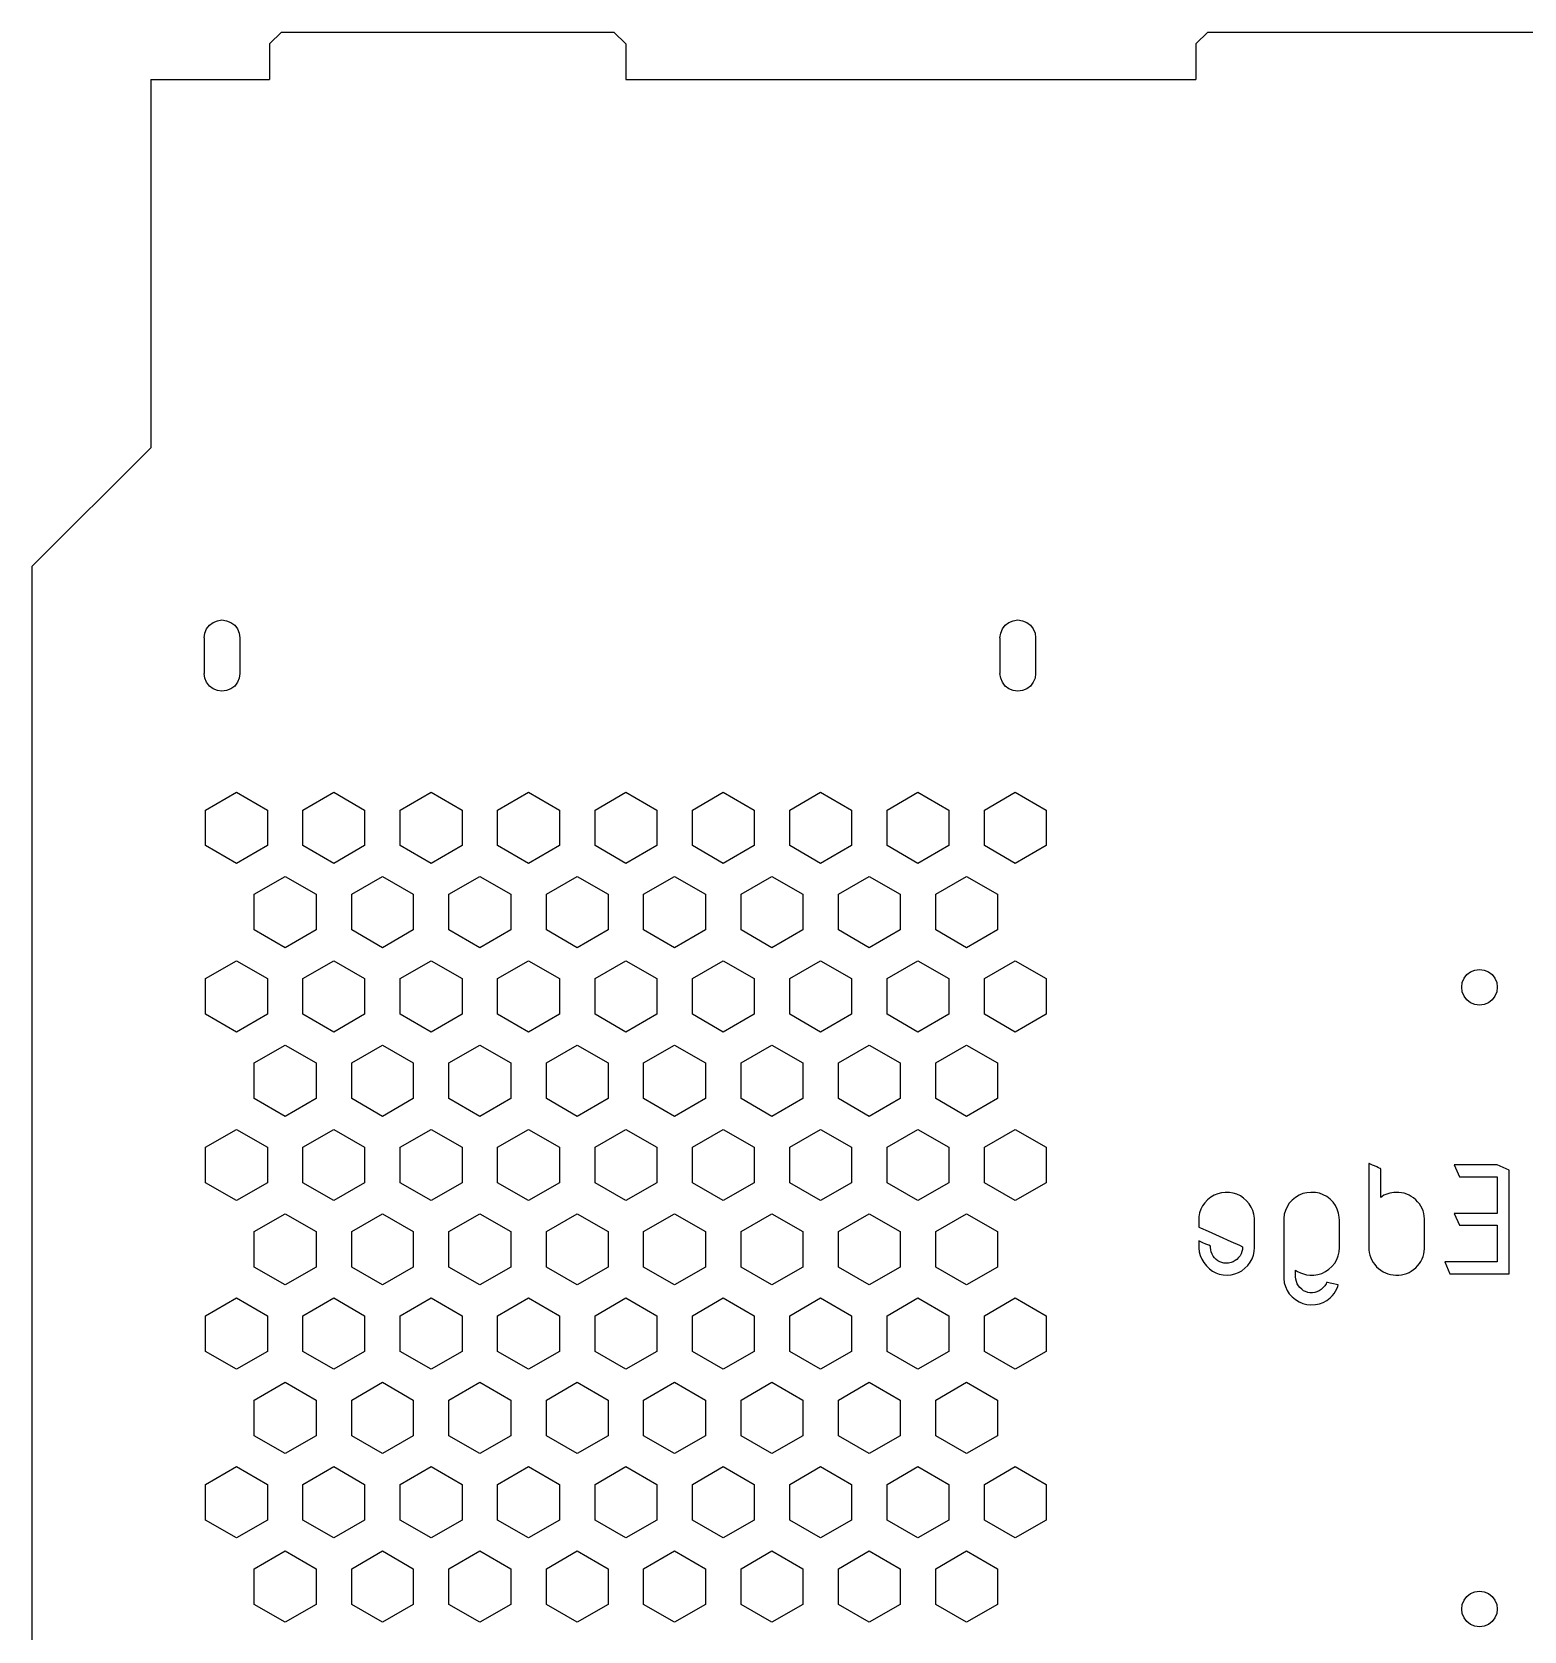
# Model space of a CAD drawing. Header units: metres. Extents: x 296 to 562, y 1543 to 1813.
# Drawn here: x 305.5 to 431.2, y 1678 to 1812.6 of the extents above; entities that cross this region are included whole.
import ezdxf

# ---------------------------------------------------------------- set-up
doc = ezdxf.new("R2010")
doc.units = ezdxf.units.M

msp = doc.modelspace()

# ---------------------------------------------------------------- linework, layer by layer
at = {"layer": 'GROUP0'}
for p, q in [((326.54, 1812.64, 0), (325.54, 1811.64, 0)), ((326.54, 1812.64, 0), (354.54, 1812.64, 0)), ((354.54, 1812.64, 0), (355.54, 1811.64, 0)), ((404.54, 1812.64, 0), (403.54, 1811.64, 0)), ((404.54, 1812.64, 0), (452.54, 1812.64, 0)), ((325.54, 1811.64, 0), (325.54, 1808.64, 0)), ((355.54, 1811.64, 0), (355.54, 1808.64, 0)), ((403.54, 1811.64, 0), (403.54, 1808.64, 0)), ((315.54, 1808.64, 0), (325.54, 1808.64, 0)), ((315.54, 1808.64, 0), (315.54, 1777.64, 0)), ((355.54, 1808.64, 0), (403.54, 1808.64, 0)), ((315.54, 1777.64, 0), (305.54, 1767.64, 0)), ((305.54, 1767.64, 0), (305.54, 1613.64, 0)), ((320.1, 1762.02, 0), (320.25, 1762.39, 0)), ((320.25, 1762.39, 0), (320.48, 1762.7, 0)), ((320.48, 1762.7, 0), (320.79, 1762.93, 0)), ((320.79, 1762.93, 0), (321.16, 1763.08, 0)), ((321.16, 1763.08, 0), (321.54, 1763.14, 0)), ((321.54, 1763.14, 0), (321.93, 1763.08, 0)), ((321.93, 1763.08, 0), (322.29, 1762.93, 0)), ((322.29, 1762.93, 0), (322.61, 1762.7, 0)), ((322.61, 1762.7, 0), (322.84, 1762.39, 0)), ((322.84, 1762.39, 0), (322.99, 1762.02, 0)), ((387.1, 1762.02, 0), (387.25, 1762.39, 0)), ((387.25, 1762.39, 0), (387.48, 1762.7, 0)), ((387.48, 1762.7, 0), (387.79, 1762.93, 0)), ((387.79, 1762.93, 0), (388.16, 1763.08, 0)), ((388.16, 1763.08, 0), (388.54, 1763.14, 0)), ((388.54, 1763.14, 0), (388.93, 1763.08, 0)), ((388.93, 1763.08, 0), (389.29, 1762.93, 0)), ((389.29, 1762.93, 0), (389.61, 1762.7, 0)), ((389.61, 1762.7, 0), (389.84, 1762.39, 0)), ((389.84, 1762.39, 0), (389.99, 1762.02, 0)), ((320.04, 1761.64, 0), (320.1, 1762.02, 0)), ((320.04, 1761.64, 0), (320.04, 1758.64, 0)), ((322.99, 1762.02, 0), (323.04, 1761.64, 0)), ((323.04, 1761.64, 0), (323.04, 1758.64, 0)), ((387.04, 1761.64, 0), (387.1, 1762.02, 0)), ((387.04, 1761.64, 0), (387.04, 1758.64, 0)), ((389.99, 1762.02, 0), (390.04, 1761.64, 0)), ((390.04, 1761.64, 0), (390.04, 1758.64, 0)), ((320.1, 1758.25, 0), (320.04, 1758.64, 0)), ((320.25, 1757.89, 0), (320.1, 1758.25, 0)), ((322.99, 1758.25, 0), (322.84, 1757.89, 0)), ((323.04, 1758.64, 0), (322.99, 1758.25, 0)), ((387.1, 1758.25, 0), (387.04, 1758.64, 0)), ((387.25, 1757.89, 0), (387.1, 1758.25, 0)), ((389.99, 1758.25, 0), (389.84, 1757.89, 0)), ((390.04, 1758.64, 0), (389.99, 1758.25, 0)), ((320.48, 1757.57, 0), (320.25, 1757.89, 0)), ((320.79, 1757.34, 0), (320.48, 1757.57, 0)), ((321.16, 1757.19, 0), (320.79, 1757.34, 0)), ((321.54, 1757.14, 0), (321.16, 1757.19, 0)), ((321.93, 1757.19, 0), (321.54, 1757.14, 0)), ((322.29, 1757.34, 0), (321.93, 1757.19, 0)), ((322.61, 1757.57, 0), (322.29, 1757.34, 0)), ((322.84, 1757.89, 0), (322.61, 1757.57, 0)), ((387.48, 1757.57, 0), (387.25, 1757.89, 0)), ((387.79, 1757.34, 0), (387.48, 1757.57, 0)), ((388.16, 1757.19, 0), (387.79, 1757.34, 0)), ((388.54, 1757.14, 0), (388.16, 1757.19, 0)), ((388.93, 1757.19, 0), (388.54, 1757.14, 0)), ((389.29, 1757.34, 0), (388.93, 1757.19, 0)), ((389.61, 1757.57, 0), (389.29, 1757.34, 0)), ((389.84, 1757.89, 0), (389.61, 1757.57, 0)), ((320.16, 1747.14, 0), (322.76, 1748.64, 0)), ((322.76, 1748.64, 0), (325.36, 1747.14, 0)), ((328.36, 1747.14, 0), (330.96, 1748.64, 0)), ((330.96, 1748.64, 0), (333.55, 1747.14, 0)), ((336.55, 1747.14, 0), (339.15, 1748.64, 0)), ((339.15, 1748.64, 0), (341.75, 1747.14, 0)), ((344.75, 1747.14, 0), (347.35, 1748.64, 0)), ((347.35, 1748.64, 0), (349.95, 1747.14, 0)), ((352.95, 1747.14, 0), (355.54, 1748.64, 0)), ((355.54, 1748.64, 0), (358.14, 1747.14, 0)), ((361.14, 1747.14, 0), (363.74, 1748.64, 0)), ((363.74, 1748.64, 0), (366.34, 1747.14, 0)), ((369.34, 1747.14, 0), (371.94, 1748.64, 0)), ((371.94, 1748.64, 0), (374.53, 1747.14, 0)), ((377.53, 1747.14, 0), (380.13, 1748.64, 0)), ((380.13, 1748.64, 0), (382.73, 1747.14, 0)), ((385.73, 1747.14, 0), (388.33, 1748.64, 0)), ((388.33, 1748.64, 0), (390.93, 1747.14, 0)), ((320.16, 1744.14, 0), (320.16, 1747.14, 0)), ((325.36, 1747.14, 0), (325.36, 1744.14, 0)), ((328.36, 1744.14, 0), (328.36, 1747.14, 0)), ((333.55, 1747.14, 0), (333.55, 1744.14, 0)), ((336.55, 1744.14, 0), (336.55, 1747.14, 0)), ((341.75, 1747.14, 0), (341.75, 1744.14, 0)), ((344.75, 1744.14, 0), (344.75, 1747.14, 0)), ((349.95, 1747.14, 0), (349.95, 1744.14, 0)), ((352.95, 1744.14, 0), (352.95, 1747.14, 0)), ((358.14, 1747.14, 0), (358.14, 1744.14, 0)), ((361.14, 1744.14, 0), (361.14, 1747.14, 0)), ((366.34, 1747.14, 0), (366.34, 1744.14, 0)), ((369.34, 1744.14, 0), (369.34, 1747.14, 0)), ((374.53, 1747.14, 0), (374.53, 1744.14, 0)), ((377.53, 1744.14, 0), (377.53, 1747.14, 0)), ((382.73, 1747.14, 0), (382.73, 1744.14, 0)), ((385.73, 1744.14, 0), (385.73, 1747.14, 0)), ((390.93, 1747.14, 0), (390.93, 1744.14, 0)), ((322.76, 1742.64, 0), (320.16, 1744.14, 0)), ((325.36, 1744.14, 0), (322.76, 1742.64, 0)), ((330.96, 1742.64, 0), (328.36, 1744.14, 0)), ((333.55, 1744.14, 0), (330.96, 1742.64, 0)), ((339.15, 1742.64, 0), (336.55, 1744.14, 0)), ((341.75, 1744.14, 0), (339.15, 1742.64, 0)), ((347.35, 1742.64, 0), (344.75, 1744.14, 0)), ((349.95, 1744.14, 0), (347.35, 1742.64, 0)), ((355.54, 1742.64, 0), (352.95, 1744.14, 0)), ((358.14, 1744.14, 0), (355.54, 1742.64, 0)), ((363.74, 1742.64, 0), (361.14, 1744.14, 0)), ((366.34, 1744.14, 0), (363.74, 1742.64, 0)), ((371.94, 1742.64, 0), (369.34, 1744.14, 0)), ((374.53, 1744.14, 0), (371.94, 1742.64, 0)), ((380.13, 1742.64, 0), (377.53, 1744.14, 0)), ((382.73, 1744.14, 0), (380.13, 1742.64, 0)), ((388.33, 1742.64, 0), (385.73, 1744.14, 0)), ((390.93, 1744.14, 0), (388.33, 1742.64, 0)), ((324.26, 1740.05, 0), (326.86, 1741.55, 0)), ((326.86, 1741.55, 0), (329.46, 1740.05, 0)), ((332.46, 1740.05, 0), (335.05, 1741.55, 0)), ((335.05, 1741.55, 0), (337.65, 1740.05, 0)), ((340.65, 1740.05, 0), (343.25, 1741.55, 0)), ((343.25, 1741.55, 0), (345.85, 1740.05, 0)), ((348.85, 1740.05, 0), (351.45, 1741.55, 0)), ((351.45, 1741.55, 0), (354.04, 1740.05, 0)), ((357.04, 1740.05, 0), (359.64, 1741.55, 0)), ((359.64, 1741.55, 0), (362.24, 1740.05, 0)), ((365.24, 1740.05, 0), (367.84, 1741.55, 0)), ((367.84, 1741.55, 0), (370.44, 1740.05, 0)), ((373.44, 1740.05, 0), (376.03, 1741.55, 0)), ((376.03, 1741.55, 0), (378.63, 1740.05, 0)), ((381.63, 1740.05, 0), (384.23, 1741.55, 0)), ((384.23, 1741.55, 0), (386.83, 1740.05, 0)), ((324.26, 1737.05, 0), (324.26, 1740.05, 0)), ((329.46, 1740.05, 0), (329.46, 1737.05, 0)), ((332.46, 1737.05, 0), (332.46, 1740.05, 0)), ((337.65, 1740.05, 0), (337.65, 1737.05, 0)), ((340.65, 1737.05, 0), (340.65, 1740.05, 0)), ((345.85, 1740.05, 0), (345.85, 1737.05, 0)), ((348.85, 1737.05, 0), (348.85, 1740.05, 0)), ((354.04, 1740.05, 0), (354.04, 1737.05, 0)), ((357.04, 1737.05, 0), (357.04, 1740.05, 0)), ((362.24, 1740.05, 0), (362.24, 1737.05, 0)), ((365.24, 1737.05, 0), (365.24, 1740.05, 0)), ((370.44, 1740.05, 0), (370.44, 1737.05, 0)), ((373.44, 1737.05, 0), (373.44, 1740.05, 0)), ((378.63, 1740.05, 0), (378.63, 1737.05, 0)), ((381.63, 1737.05, 0), (381.63, 1740.05, 0)), ((386.83, 1740.05, 0), (386.83, 1737.05, 0)), ((326.86, 1735.55, 0), (324.26, 1737.05, 0)), ((329.46, 1737.05, 0), (326.86, 1735.55, 0)), ((335.05, 1735.55, 0), (332.46, 1737.05, 0)), ((337.65, 1737.05, 0), (335.05, 1735.55, 0)), ((343.25, 1735.55, 0), (340.65, 1737.05, 0)), ((345.85, 1737.05, 0), (343.25, 1735.55, 0)), ((351.45, 1735.55, 0), (348.85, 1737.05, 0)), ((354.04, 1737.05, 0), (351.45, 1735.55, 0)), ((359.64, 1735.55, 0), (357.04, 1737.05, 0)), ((362.24, 1737.05, 0), (359.64, 1735.55, 0)), ((367.84, 1735.55, 0), (365.24, 1737.05, 0)), ((370.44, 1737.05, 0), (367.84, 1735.55, 0)), ((376.03, 1735.55, 0), (373.44, 1737.05, 0)), ((378.63, 1737.05, 0), (376.03, 1735.55, 0)), ((384.23, 1735.55, 0), (381.63, 1737.05, 0)), ((386.83, 1737.05, 0), (384.23, 1735.55, 0)), ((320.16, 1732.95, 0), (322.76, 1734.45, 0)), ((322.76, 1734.45, 0), (325.36, 1732.95, 0)), ((328.36, 1732.95, 0), (330.96, 1734.45, 0)), ((330.96, 1734.45, 0), (333.55, 1732.95, 0)), ((336.55, 1732.95, 0), (339.15, 1734.45, 0)), ((339.15, 1734.45, 0), (341.75, 1732.95, 0)), ((344.75, 1732.95, 0), (347.35, 1734.45, 0)), ((347.35, 1734.45, 0), (349.95, 1732.95, 0)), ((352.95, 1732.95, 0), (355.54, 1734.45, 0)), ((355.54, 1734.45, 0), (358.14, 1732.95, 0)), ((361.14, 1732.95, 0), (363.74, 1734.45, 0)), ((363.74, 1734.45, 0), (366.34, 1732.95, 0)), ((369.34, 1732.95, 0), (371.94, 1734.45, 0)), ((371.94, 1734.45, 0), (374.53, 1732.95, 0)), ((377.53, 1732.95, 0), (380.13, 1734.45, 0)), ((380.13, 1734.45, 0), (382.73, 1732.95, 0)), ((385.73, 1732.95, 0), (388.33, 1734.45, 0)), ((388.33, 1734.45, 0), (390.93, 1732.95, 0)), ((320.16, 1729.95, 0), (320.16, 1732.95, 0)), ((325.36, 1732.95, 0), (325.36, 1729.95, 0)), ((328.36, 1729.95, 0), (328.36, 1732.95, 0)), ((333.55, 1732.95, 0), (333.55, 1729.95, 0)), ((336.55, 1729.95, 0), (336.55, 1732.95, 0)), ((341.75, 1732.95, 0), (341.75, 1729.95, 0)), ((344.75, 1729.95, 0), (344.75, 1732.95, 0)), ((349.95, 1732.95, 0), (349.95, 1729.95, 0)), ((352.95, 1729.95, 0), (352.95, 1732.95, 0)), ((358.14, 1732.95, 0), (358.14, 1729.95, 0)), ((361.14, 1729.95, 0), (361.14, 1732.95, 0)), ((366.34, 1732.95, 0), (366.34, 1729.95, 0)), ((369.34, 1729.95, 0), (369.34, 1732.95, 0)), ((374.53, 1732.95, 0), (374.53, 1729.95, 0)), ((377.53, 1729.95, 0), (377.53, 1732.95, 0)), ((382.73, 1732.95, 0), (382.73, 1729.95, 0)), ((385.73, 1729.95, 0), (385.73, 1732.95, 0)), ((390.93, 1732.95, 0), (390.93, 1729.95, 0)), ((425.96, 1732.61, 0), (426.11, 1732.97, 0)), ((426.11, 1732.97, 0), (426.35, 1733.28, 0)), ((426.35, 1733.28, 0), (426.66, 1733.52, 0)), ((426.66, 1733.52, 0), (427.02, 1733.67, 0)), ((427.02, 1733.67, 0), (427.41, 1733.72, 0)), ((427.41, 1733.72, 0), (427.8, 1733.67, 0)), ((427.8, 1733.67, 0), (428.16, 1733.52, 0)), ((428.16, 1733.52, 0), (428.47, 1733.28, 0)), ((428.47, 1733.28, 0), (428.71, 1732.97, 0)), ((428.71, 1732.97, 0), (428.86, 1732.61, 0)), ((425.91, 1732.22, 0), (425.96, 1732.61, 0)), ((425.96, 1731.83, 0), (425.91, 1732.22, 0)), ((426.11, 1731.47, 0), (425.96, 1731.83, 0)), ((426.35, 1731.16, 0), (426.11, 1731.47, 0)), ((428.71, 1731.47, 0), (428.47, 1731.16, 0)), ((428.86, 1731.83, 0), (428.71, 1731.47, 0)), ((428.86, 1732.61, 0), (428.91, 1732.22, 0)), ((428.91, 1732.22, 0), (428.86, 1731.83, 0)), ((426.66, 1730.92, 0), (426.35, 1731.16, 0)), ((427.02, 1730.77, 0), (426.66, 1730.92, 0)), ((427.41, 1730.72, 0), (427.02, 1730.77, 0)), ((427.8, 1730.77, 0), (427.41, 1730.72, 0)), ((428.16, 1730.92, 0), (427.8, 1730.77, 0)), ((428.47, 1731.16, 0), (428.16, 1730.92, 0)), ((322.76, 1728.45, 0), (320.16, 1729.95, 0)), ((325.36, 1729.95, 0), (322.76, 1728.45, 0)), ((330.96, 1728.45, 0), (328.36, 1729.95, 0)), ((333.55, 1729.95, 0), (330.96, 1728.45, 0)), ((339.15, 1728.45, 0), (336.55, 1729.95, 0)), ((341.75, 1729.95, 0), (339.15, 1728.45, 0)), ((347.35, 1728.45, 0), (344.75, 1729.95, 0)), ((349.95, 1729.95, 0), (347.35, 1728.45, 0)), ((355.54, 1728.45, 0), (352.95, 1729.95, 0)), ((358.14, 1729.95, 0), (355.54, 1728.45, 0)), ((363.74, 1728.45, 0), (361.14, 1729.95, 0)), ((366.34, 1729.95, 0), (363.74, 1728.45, 0)), ((371.94, 1728.45, 0), (369.34, 1729.95, 0)), ((374.53, 1729.95, 0), (371.94, 1728.45, 0)), ((380.13, 1728.45, 0), (377.53, 1729.95, 0)), ((382.73, 1729.95, 0), (380.13, 1728.45, 0)), ((388.33, 1728.45, 0), (385.73, 1729.95, 0)), ((390.93, 1729.95, 0), (388.33, 1728.45, 0)), ((324.26, 1725.85, 0), (326.86, 1727.35, 0)), ((326.86, 1727.35, 0), (329.46, 1725.85, 0)), ((332.46, 1725.85, 0), (335.05, 1727.35, 0)), ((335.05, 1727.35, 0), (337.65, 1725.85, 0)), ((340.65, 1725.85, 0), (343.25, 1727.35, 0)), ((343.25, 1727.35, 0), (345.85, 1725.85, 0)), ((348.85, 1725.85, 0), (351.45, 1727.35, 0)), ((351.45, 1727.35, 0), (354.04, 1725.85, 0)), ((357.04, 1725.85, 0), (359.64, 1727.35, 0)), ((359.64, 1727.35, 0), (362.24, 1725.85, 0)), ((365.24, 1725.85, 0), (367.84, 1727.35, 0)), ((367.84, 1727.35, 0), (370.44, 1725.85, 0)), ((373.44, 1725.85, 0), (376.03, 1727.35, 0)), ((376.03, 1727.35, 0), (378.63, 1725.85, 0)), ((381.63, 1725.85, 0), (384.23, 1727.35, 0)), ((384.23, 1727.35, 0), (386.83, 1725.85, 0)), ((324.26, 1722.85, 0), (324.26, 1725.85, 0)), ((329.46, 1725.85, 0), (329.46, 1722.85, 0)), ((332.46, 1722.85, 0), (332.46, 1725.85, 0)), ((337.65, 1725.85, 0), (337.65, 1722.85, 0)), ((340.65, 1722.85, 0), (340.65, 1725.85, 0)), ((345.85, 1725.85, 0), (345.85, 1722.85, 0)), ((348.85, 1722.85, 0), (348.85, 1725.85, 0)), ((354.04, 1725.85, 0), (354.04, 1722.85, 0)), ((357.04, 1722.85, 0), (357.04, 1725.85, 0)), ((362.24, 1725.85, 0), (362.24, 1722.85, 0)), ((365.24, 1722.85, 0), (365.24, 1725.85, 0)), ((370.44, 1725.85, 0), (370.44, 1722.85, 0)), ((373.44, 1722.85, 0), (373.44, 1725.85, 0)), ((378.63, 1725.85, 0), (378.63, 1722.85, 0)), ((381.63, 1722.85, 0), (381.63, 1725.85, 0)), ((386.83, 1725.85, 0), (386.83, 1722.85, 0)), ((326.86, 1721.35, 0), (324.26, 1722.85, 0)), ((329.46, 1722.85, 0), (326.86, 1721.35, 0)), ((335.05, 1721.35, 0), (332.46, 1722.85, 0)), ((337.65, 1722.85, 0), (335.05, 1721.35, 0)), ((343.25, 1721.35, 0), (340.65, 1722.85, 0)), ((345.85, 1722.85, 0), (343.25, 1721.35, 0)), ((351.45, 1721.35, 0), (348.85, 1722.85, 0)), ((354.04, 1722.85, 0), (351.45, 1721.35, 0)), ((359.64, 1721.35, 0), (357.04, 1722.85, 0)), ((362.24, 1722.85, 0), (359.64, 1721.35, 0)), ((367.84, 1721.35, 0), (365.24, 1722.85, 0)), ((370.44, 1722.85, 0), (367.84, 1721.35, 0)), ((376.03, 1721.35, 0), (373.44, 1722.85, 0)), ((378.63, 1722.85, 0), (376.03, 1721.35, 0)), ((384.23, 1721.35, 0), (381.63, 1722.85, 0)), ((386.83, 1722.85, 0), (384.23, 1721.35, 0)), ((320.16, 1718.75, 0), (322.76, 1720.25, 0)), ((322.76, 1720.25, 0), (325.36, 1718.75, 0)), ((328.36, 1718.75, 0), (330.96, 1720.25, 0)), ((330.96, 1720.25, 0), (333.55, 1718.75, 0)), ((336.55, 1718.75, 0), (339.15, 1720.25, 0)), ((339.15, 1720.25, 0), (341.75, 1718.75, 0)), ((344.75, 1718.75, 0), (347.35, 1720.25, 0)), ((347.35, 1720.25, 0), (349.95, 1718.75, 0)), ((352.95, 1718.75, 0), (355.54, 1720.25, 0)), ((355.54, 1720.25, 0), (358.14, 1718.75, 0)), ((361.14, 1718.75, 0), (363.74, 1720.25, 0)), ((363.74, 1720.25, 0), (366.34, 1718.75, 0)), ((369.34, 1718.75, 0), (371.94, 1720.25, 0)), ((371.94, 1720.25, 0), (374.53, 1718.75, 0)), ((377.53, 1718.75, 0), (380.13, 1720.25, 0)), ((380.13, 1720.25, 0), (382.73, 1718.75, 0)), ((385.73, 1718.75, 0), (388.33, 1720.25, 0)), ((388.33, 1720.25, 0), (390.93, 1718.75, 0)), ((320.16, 1715.75, 0), (320.16, 1718.75, 0)), ((325.36, 1718.75, 0), (325.36, 1715.75, 0)), ((328.36, 1715.75, 0), (328.36, 1718.75, 0)), ((333.55, 1718.75, 0), (333.55, 1715.75, 0)), ((336.55, 1715.75, 0), (336.55, 1718.75, 0)), ((341.75, 1718.75, 0), (341.75, 1715.75, 0)), ((344.75, 1715.75, 0), (344.75, 1718.75, 0)), ((349.95, 1718.75, 0), (349.95, 1715.75, 0)), ((352.95, 1715.75, 0), (352.95, 1718.75, 0)), ((358.14, 1718.75, 0), (358.14, 1715.75, 0)), ((361.14, 1715.75, 0), (361.14, 1718.75, 0)), ((366.34, 1718.75, 0), (366.34, 1715.75, 0)), ((369.34, 1715.75, 0), (369.34, 1718.75, 0)), ((374.53, 1718.75, 0), (374.53, 1715.75, 0)), ((377.53, 1715.75, 0), (377.53, 1718.75, 0)), ((382.73, 1718.75, 0), (382.73, 1715.75, 0)), ((385.73, 1715.75, 0), (385.73, 1718.75, 0)), ((390.93, 1718.75, 0), (390.93, 1715.75, 0)), ((418.13, 1717.37, 0), (418.09, 1717.39, 0)), ((418.09, 1717.39, 0), (418.09, 1717.09, 0)), ((418.09, 1717.09, 0), (418.09, 1716.31, 0)), ((418.24, 1717.32, 0), (418.13, 1717.37, 0)), ((418.4, 1717.25, 0), (418.24, 1717.32, 0)), ((418.58, 1717.17, 0), (418.4, 1717.25, 0)), ((418.76, 1717.09, 0), (418.58, 1717.17, 0)), ((418.92, 1717.02, 0), (418.76, 1717.09, 0)), ((419.04, 1716.97, 0), (418.92, 1717.02, 0)), ((419.08, 1716.95, 0), (419.04, 1716.97, 0)), ((419.09, 1716.87, 0), (419.08, 1716.95, 0)), ((419.09, 1716.61, 0), (419.09, 1716.87, 0)), ((419.09, 1716.24, 0), (419.09, 1716.61, 0)), ((428.91, 1717.27, 0), (425.29, 1717.26, 0)), ((425.29, 1717.26, 0), (425.72, 1716.27, 0)), ((429.91, 1716.83, 0), (428.91, 1717.27, 0)), ((429.91, 1708.1, 0), (429.91, 1716.83, 0)), ((322.76, 1714.25, 0), (320.16, 1715.75, 0)), ((325.36, 1715.75, 0), (322.76, 1714.25, 0)), ((330.96, 1714.25, 0), (328.36, 1715.75, 0)), ((333.55, 1715.75, 0), (330.96, 1714.25, 0)), ((339.15, 1714.25, 0), (336.55, 1715.75, 0)), ((341.75, 1715.75, 0), (339.15, 1714.25, 0)), ((347.35, 1714.25, 0), (344.75, 1715.75, 0)), ((349.95, 1715.75, 0), (347.35, 1714.25, 0)), ((355.54, 1714.25, 0), (352.95, 1715.75, 0)), ((358.14, 1715.75, 0), (355.54, 1714.25, 0)), ((363.74, 1714.25, 0), (361.14, 1715.75, 0)), ((366.34, 1715.75, 0), (363.74, 1714.25, 0)), ((371.94, 1714.25, 0), (369.34, 1715.75, 0)), ((374.53, 1715.75, 0), (371.94, 1714.25, 0)), ((380.13, 1714.25, 0), (377.53, 1715.75, 0)), ((382.73, 1715.75, 0), (380.13, 1714.25, 0)), ((388.33, 1714.25, 0), (385.73, 1715.75, 0)), ((390.93, 1715.75, 0), (388.33, 1714.25, 0)), ((418.09, 1716.31, 0), (418.09, 1715.19, 0)), ((418.09, 1715.19, 0), (418.09, 1713.91, 0)), ((419.09, 1715.8, 0), (419.09, 1716.24, 0)), ((419.09, 1715.36, 0), (419.09, 1715.8, 0)), ((419.09, 1714.96, 0), (419.09, 1715.36, 0)), ((425.72, 1716.27, 0), (428.91, 1716.27, 0)), ((428.91, 1716.27, 0), (428.91, 1713.18, 0)), ((404.09, 1713.82, 0), (403.94, 1713.53, 0)), ((404.28, 1714.08, 0), (404.09, 1713.82, 0)), ((404.52, 1714.32, 0), (404.28, 1714.08, 0)), ((404.79, 1714.54, 0), (404.52, 1714.32, 0)), ((405.07, 1714.71, 0), (404.79, 1714.54, 0)), ((405.37, 1714.83, 0), (405.07, 1714.71, 0)), ((405.68, 1714.91, 0), (405.37, 1714.83, 0)), ((406.01, 1714.95, 0), (405.68, 1714.91, 0)), ((406.35, 1714.94, 0), (406.01, 1714.95, 0)), ((406.68, 1714.89, 0), (406.35, 1714.94, 0)), ((406.99, 1714.8, 0), (406.68, 1714.89, 0)), ((407.28, 1714.65, 0), (406.99, 1714.8, 0)), ((407.55, 1714.47, 0), (407.28, 1714.65, 0)), ((407.8, 1714.24, 0), (407.55, 1714.47, 0)), ((408.02, 1713.98, 0), (407.8, 1714.24, 0)), ((408.2, 1713.71, 0), (408.02, 1713.98, 0)), ((411.4, 1714.03, 0), (411.21, 1713.74, 0)), ((411.65, 1714.3, 0), (411.4, 1714.03, 0)), ((411.92, 1714.53, 0), (411.65, 1714.3, 0)), ((412.22, 1714.71, 0), (411.92, 1714.53, 0)), ((412.53, 1714.84, 0), (412.22, 1714.71, 0)), ((412.87, 1714.92, 0), (412.53, 1714.84, 0)), ((413.22, 1714.95, 0), (412.87, 1714.92, 0)), ((413.59, 1714.94, 0), (413.22, 1714.95, 0)), ((413.93, 1714.87, 0), (413.59, 1714.94, 0)), ((414.25, 1714.75, 0), (413.93, 1714.87, 0)), ((414.55, 1714.59, 0), (414.25, 1714.75, 0)), ((414.83, 1714.37, 0), (414.55, 1714.59, 0)), ((415.08, 1714.11, 0), (414.83, 1714.37, 0)), ((415.29, 1713.83, 0), (415.08, 1714.11, 0)), ((415.44, 1713.53, 0), (415.29, 1713.83, 0)), ((418.09, 1713.91, 0), (418.09, 1712.63, 0)), ((419.09, 1714.67, 0), (419.09, 1714.96, 0)), ((419.09, 1714.53, 0), (419.09, 1714.67, 0)), ((419.21, 1714.61, 0), (419.09, 1714.53, 0)), ((419.36, 1714.7, 0), (419.21, 1714.61, 0)), ((419.52, 1714.77, 0), (419.36, 1714.7, 0)), ((419.68, 1714.83, 0), (419.52, 1714.77, 0)), ((419.85, 1714.88, 0), (419.68, 1714.83, 0)), ((420.03, 1714.92, 0), (419.85, 1714.88, 0)), ((420.21, 1714.94, 0), (420.03, 1714.92, 0)), ((420.39, 1714.95, 0), (420.21, 1714.94, 0)), ((420.61, 1714.95, 0), (420.39, 1714.95, 0)), ((420.84, 1714.92, 0), (420.61, 1714.95, 0)), ((421.06, 1714.88, 0), (420.84, 1714.92, 0)), ((421.28, 1714.81, 0), (421.06, 1714.88, 0)), ((421.48, 1714.72, 0), (421.28, 1714.81, 0)), ((421.67, 1714.61, 0), (421.48, 1714.72, 0)), ((421.86, 1714.48, 0), (421.67, 1714.61, 0)), ((422.04, 1714.33, 0), (421.86, 1714.48, 0)), ((422.2, 1714.16, 0), (422.04, 1714.33, 0)), ((422.35, 1713.98, 0), (422.2, 1714.16, 0)), ((422.47, 1713.79, 0), (422.35, 1713.98, 0)), ((324.26, 1711.65, 0), (326.86, 1713.15, 0)), ((326.86, 1713.15, 0), (329.46, 1711.65, 0)), ((332.46, 1711.65, 0), (335.05, 1713.15, 0)), ((335.05, 1713.15, 0), (337.65, 1711.65, 0)), ((340.65, 1711.65, 0), (343.25, 1713.15, 0)), ((343.25, 1713.15, 0), (345.85, 1711.65, 0)), ((348.85, 1711.65, 0), (351.45, 1713.15, 0)), ((351.45, 1713.15, 0), (354.04, 1711.65, 0)), ((357.04, 1711.65, 0), (359.64, 1713.15, 0)), ((359.64, 1713.15, 0), (362.24, 1711.65, 0)), ((365.24, 1711.65, 0), (367.84, 1713.15, 0)), ((367.84, 1713.15, 0), (370.44, 1711.65, 0)), ((373.44, 1711.65, 0), (376.03, 1713.15, 0)), ((376.03, 1713.15, 0), (378.63, 1711.65, 0)), ((381.63, 1711.65, 0), (384.23, 1713.15, 0)), ((384.23, 1713.15, 0), (386.83, 1711.65, 0)), ((403.78, 1712.89, 0), (403.77, 1712.61, 0)), ((403.77, 1712.61, 0), (403.77, 1712.54, 0)), ((403.77, 1712.54, 0), (403.77, 1712.41, 0)), ((403.84, 1713.22, 0), (403.78, 1712.89, 0)), ((403.94, 1713.53, 0), (403.84, 1713.22, 0)), ((408.33, 1713.41, 0), (408.2, 1713.71, 0)), ((408.42, 1713.1, 0), (408.33, 1713.41, 0)), ((408.46, 1712.77, 0), (408.42, 1713.1, 0)), ((408.46, 1712.55, 0), (408.46, 1712.77, 0)), ((408.46, 1712.17, 0), (408.46, 1712.55, 0)), ((410.97, 1713.1, 0), (410.93, 1712.75, 0)), ((410.93, 1712.75, 0), (410.93, 1712.42, 0)), ((411.07, 1713.43, 0), (410.97, 1713.1, 0)), ((411.21, 1713.74, 0), (411.07, 1713.43, 0)), ((415.55, 1713.2, 0), (415.44, 1713.53, 0)), ((415.61, 1712.86, 0), (415.55, 1713.2, 0)), ((415.62, 1712.59, 0), (415.61, 1712.86, 0)), ((415.62, 1712.25, 0), (415.62, 1712.59, 0)), ((418.09, 1712.63, 0), (418.09, 1711.49, 0)), ((422.58, 1713.59, 0), (422.47, 1713.79, 0)), ((422.66, 1713.39, 0), (422.58, 1713.59, 0)), ((422.72, 1713.17, 0), (422.66, 1713.39, 0)), ((422.76, 1712.95, 0), (422.72, 1713.17, 0)), ((422.78, 1712.72, 0), (422.76, 1712.95, 0)), ((422.78, 1712.58, 0), (422.78, 1712.72, 0)), ((422.78, 1712.39, 0), (422.78, 1712.58, 0)), ((428.91, 1713.18, 0), (425.29, 1713.18, 0)), ((425.29, 1713.18, 0), (425.72, 1712.18, 0)), ((324.26, 1708.65, 0), (324.26, 1711.65, 0)), ((329.46, 1711.65, 0), (329.46, 1708.65, 0)), ((332.46, 1708.65, 0), (332.46, 1711.65, 0)), ((337.65, 1711.65, 0), (337.65, 1708.65, 0)), ((340.65, 1708.65, 0), (340.65, 1711.65, 0)), ((345.85, 1711.65, 0), (345.85, 1708.65, 0)), ((348.85, 1708.65, 0), (348.85, 1711.65, 0)), ((354.04, 1711.65, 0), (354.04, 1708.65, 0)), ((357.04, 1708.65, 0), (357.04, 1711.65, 0)), ((362.24, 1711.65, 0), (362.24, 1708.65, 0)), ((365.24, 1708.65, 0), (365.24, 1711.65, 0)), ((370.44, 1711.65, 0), (370.44, 1708.65, 0)), ((373.44, 1708.65, 0), (373.44, 1711.65, 0)), ((378.63, 1711.65, 0), (378.63, 1708.65, 0)), ((381.63, 1708.65, 0), (381.63, 1711.65, 0)), ((386.83, 1711.65, 0), (386.83, 1708.65, 0)), ((403.77, 1712.41, 0), (403.77, 1712.25, 0)), ((403.77, 1712.25, 0), (403.77, 1712.11, 0)), ((403.77, 1712.11, 0), (403.77, 1712.03, 0)), ((403.77, 1712.03, 0), (403.91, 1711.96, 0)), ((403.91, 1711.96, 0), (404.57, 1711.67, 0)), ((404.57, 1711.67, 0), (405.5, 1711.25, 0)), ((405.5, 1711.25, 0), (406.47, 1710.82, 0)), ((408.46, 1711.6, 0), (408.46, 1712.17, 0)), ((408.46, 1711, 0), (408.46, 1711.6, 0)), ((410.93, 1712.42, 0), (410.93, 1711.52, 0)), ((410.93, 1711.52, 0), (410.93, 1710.22, 0)), ((415.62, 1711.67, 0), (415.62, 1712.25, 0)), ((415.62, 1711.03, 0), (415.62, 1711.67, 0)), ((418.09, 1711.49, 0), (418.09, 1710.67, 0)), ((422.78, 1712.07, 0), (422.78, 1712.39, 0)), ((422.78, 1711.68, 0), (422.78, 1712.07, 0)), ((422.78, 1711.25, 0), (422.78, 1711.68, 0)), ((422.78, 1710.86, 0), (422.78, 1711.25, 0)), ((425.72, 1712.18, 0), (428.91, 1712.18, 0)), ((428.91, 1712.18, 0), (428.91, 1709.1, 0)), ((403.77, 1710.87, 0), (403.77, 1710.84, 0)), ((403.89, 1710.81, 0), (403.77, 1710.87, 0)), ((403.77, 1710.84, 0), (403.77, 1710.74, 0)), ((403.77, 1710.74, 0), (403.77, 1710.59, 0)), ((403.77, 1710.59, 0), (403.77, 1710.45, 0)), ((403.77, 1710.45, 0), (403.77, 1710.35, 0)), ((403.77, 1710.35, 0), (403.77, 1710.25, 0)), ((403.77, 1710.25, 0), (403.8, 1709.94, 0)), ((403.8, 1709.94, 0), (403.89, 1709.63, 0)), ((404.12, 1710.71, 0), (403.89, 1710.81, 0)), ((404.38, 1710.6, 0), (404.12, 1710.71, 0)), ((404.62, 1710.49, 0), (404.38, 1710.6, 0)), ((404.76, 1710.42, 0), (404.62, 1710.49, 0)), ((404.76, 1710.39, 0), (404.76, 1710.42, 0)), ((404.76, 1710.34, 0), (404.76, 1710.39, 0)), ((404.76, 1710.32, 0), (404.76, 1710.34, 0)), ((404.78, 1710.11, 0), (404.76, 1710.32, 0)), ((404.83, 1709.93, 0), (404.78, 1710.11, 0)), ((404.89, 1709.75, 0), (404.83, 1709.93, 0)), ((406.47, 1710.82, 0), (407.21, 1710.49, 0)), ((407.21, 1710.49, 0), (407.46, 1710.36, 0)), ((407.34, 1709.78, 0), (407.25, 1709.61, 0)), ((407.41, 1709.96, 0), (407.34, 1709.78, 0)), ((407.45, 1710.15, 0), (407.41, 1709.96, 0)), ((407.46, 1710.36, 0), (407.45, 1710.15, 0)), ((408.37, 1709.66, 0), (408.44, 1709.98, 0)), ((408.44, 1709.98, 0), (408.46, 1710.32, 0)), ((408.46, 1710.52, 0), (408.46, 1711, 0)), ((408.46, 1710.32, 0), (408.46, 1710.52, 0)), ((410.93, 1710.22, 0), (410.93, 1708.92, 0)), ((415.52, 1709.61, 0), (415.6, 1709.94, 0)), ((415.6, 1709.94, 0), (415.62, 1710.3, 0)), ((415.62, 1710.52, 0), (415.62, 1711.03, 0)), ((415.62, 1710.3, 0), (415.62, 1710.52, 0)), ((418.09, 1710.67, 0), (418.09, 1710.32, 0)), ((418.09, 1710.32, 0), (418.1, 1710.1, 0)), ((418.1, 1710.1, 0), (418.13, 1709.88, 0)), ((418.13, 1709.88, 0), (418.18, 1709.66, 0)), ((422.72, 1709.76, 0), (422.76, 1709.98, 0)), ((422.76, 1709.98, 0), (422.78, 1710.21, 0)), ((422.78, 1710.54, 0), (422.78, 1710.86, 0)), ((422.78, 1710.35, 0), (422.78, 1710.54, 0)), ((422.78, 1710.21, 0), (422.78, 1710.35, 0)), ((326.86, 1707.15, 0), (324.26, 1708.65, 0)), ((329.46, 1708.65, 0), (326.86, 1707.15, 0)), ((335.05, 1707.15, 0), (332.46, 1708.65, 0)), ((337.65, 1708.65, 0), (335.05, 1707.15, 0)), ((343.25, 1707.15, 0), (340.65, 1708.65, 0)), ((345.85, 1708.65, 0), (343.25, 1707.15, 0)), ((351.45, 1707.15, 0), (348.85, 1708.65, 0)), ((354.04, 1708.65, 0), (351.45, 1707.15, 0)), ((359.64, 1707.15, 0), (357.04, 1708.65, 0)), ((362.24, 1708.65, 0), (359.64, 1707.15, 0)), ((367.84, 1707.15, 0), (365.24, 1708.65, 0)), ((370.44, 1708.65, 0), (367.84, 1707.15, 0)), ((376.03, 1707.15, 0), (373.44, 1708.65, 0)), ((378.63, 1708.65, 0), (376.03, 1707.15, 0)), ((384.23, 1707.15, 0), (381.63, 1708.65, 0)), ((386.83, 1708.65, 0), (384.23, 1707.15, 0)), ((403.89, 1709.63, 0), (404.02, 1709.33, 0)), ((404.02, 1709.33, 0), (404.2, 1709.04, 0)), ((404.2, 1709.04, 0), (404.43, 1708.75, 0)), ((404.43, 1708.75, 0), (404.67, 1708.5, 0)), ((404.67, 1708.5, 0), (404.92, 1708.31, 0)), ((404.99, 1709.59, 0), (404.89, 1709.75, 0)), ((405.1, 1709.44, 0), (404.99, 1709.59, 0)), ((405.24, 1709.31, 0), (405.1, 1709.44, 0)), ((405.39, 1709.19, 0), (405.24, 1709.31, 0)), ((405.55, 1709.1, 0), (405.39, 1709.19, 0)), ((405.72, 1709.04, 0), (405.55, 1709.1, 0)), ((405.9, 1709, 0), (405.72, 1709.04, 0)), ((406.08, 1708.99, 0), (405.9, 1709, 0)), ((406.29, 1709, 0), (406.08, 1708.99, 0)), ((406.49, 1709.04, 0), (406.29, 1709, 0)), ((406.67, 1709.11, 0), (406.49, 1709.04, 0)), ((406.84, 1709.2, 0), (406.67, 1709.11, 0)), ((406.99, 1709.31, 0), (406.84, 1709.2, 0)), ((407.13, 1709.46, 0), (406.99, 1709.31, 0)), ((407.25, 1709.61, 0), (407.13, 1709.46, 0)), ((407.4, 1708.35, 0), (407.66, 1708.56, 0)), ((407.66, 1708.56, 0), (407.91, 1708.8, 0)), ((407.91, 1708.8, 0), (408.11, 1709.07, 0)), ((408.11, 1709.07, 0), (408.26, 1709.35, 0)), ((408.26, 1709.35, 0), (408.37, 1709.66, 0)), ((410.93, 1708.92, 0), (410.93, 1708.02, 0)), ((414.44, 1708.28, 0), (414.73, 1708.47, 0)), ((414.73, 1708.47, 0), (414.99, 1708.72, 0)), ((414.99, 1708.72, 0), (415.22, 1708.99, 0)), ((415.22, 1708.99, 0), (415.39, 1709.29, 0)), ((415.39, 1709.29, 0), (415.52, 1709.61, 0)), ((418.18, 1709.66, 0), (418.25, 1709.45, 0)), ((418.25, 1709.45, 0), (418.34, 1709.25, 0)), ((418.34, 1709.25, 0), (418.46, 1709.05, 0)), ((418.46, 1709.05, 0), (418.59, 1708.87, 0)), ((418.59, 1708.87, 0), (418.75, 1708.69, 0)), ((418.75, 1708.69, 0), (418.92, 1708.53, 0)), ((418.92, 1708.53, 0), (419.1, 1708.39, 0)), ((421.67, 1708.32, 0), (421.86, 1708.45, 0)), ((421.86, 1708.45, 0), (422.04, 1708.6, 0)), ((422.04, 1708.6, 0), (422.2, 1708.77, 0)), ((422.2, 1708.77, 0), (422.35, 1708.95, 0)), ((422.35, 1708.95, 0), (422.47, 1709.14, 0)), ((422.47, 1709.14, 0), (422.58, 1709.34, 0)), ((422.58, 1709.34, 0), (422.66, 1709.54, 0)), ((422.66, 1709.54, 0), (422.72, 1709.76, 0)), ((428.91, 1709.1, 0), (424.48, 1709.1, 0)), ((424.48, 1709.1, 0), (424.91, 1708.1, 0)), ((404.92, 1708.31, 0), (405.2, 1708.16, 0)), ((405.2, 1708.16, 0), (405.5, 1708.06, 0)), ((405.5, 1708.06, 0), (405.82, 1708, 0)), ((405.82, 1708, 0), (406.16, 1707.98, 0)), ((406.16, 1707.98, 0), (406.5, 1708.01, 0)), ((406.5, 1708.01, 0), (406.82, 1708.08, 0)), ((406.82, 1708.08, 0), (407.12, 1708.19, 0)), ((407.12, 1708.19, 0), (407.4, 1708.35, 0)), ((410.93, 1708.02, 0), (410.93, 1707.69, 0)), ((410.93, 1707.69, 0), (410.97, 1707.34, 0)), ((410.97, 1707.34, 0), (411.07, 1707.01, 0)), ((411.92, 1708.4, 0), (412.09, 1708.29, 0)), ((411.92, 1708.32, 0), (411.92, 1708.4, 0)), ((411.92, 1708.18, 0), (411.92, 1708.32, 0)), ((411.92, 1708.03, 0), (411.92, 1708.18, 0)), ((411.92, 1707.9, 0), (411.92, 1708.03, 0)), ((411.92, 1707.85, 0), (411.92, 1707.9, 0)), ((411.94, 1707.64, 0), (411.92, 1707.85, 0)), ((411.99, 1707.44, 0), (411.94, 1707.64, 0)), ((412.06, 1707.25, 0), (411.99, 1707.44, 0)), ((412.16, 1707.08, 0), (412.06, 1707.25, 0)), ((412.09, 1708.29, 0), (412.33, 1708.17, 0)), ((412.28, 1706.93, 0), (412.16, 1707.08, 0)), ((412.33, 1708.17, 0), (412.59, 1708.08, 0)), ((412.59, 1708.08, 0), (412.85, 1708.01, 0)), ((412.85, 1708.01, 0), (413.13, 1707.98, 0)), ((413.13, 1707.98, 0), (413.45, 1707.98, 0)), ((413.45, 1707.98, 0), (413.8, 1708.03, 0)), ((413.8, 1708.03, 0), (414.13, 1708.13, 0)), ((414.13, 1708.13, 0), (414.44, 1708.28, 0)), ((414.38, 1707.08, 0), (414.31, 1706.99, 0)), ((414.44, 1707.17, 0), (414.38, 1707.08, 0)), ((414.49, 1707.26, 0), (414.44, 1707.17, 0)), ((414.54, 1707.36, 0), (414.49, 1707.26, 0)), ((414.62, 1707.35, 0), (414.54, 1707.36, 0)), ((414.85, 1707.3, 0), (414.62, 1707.35, 0)), ((415.12, 1707.24, 0), (414.85, 1707.3, 0)), ((415.37, 1707.19, 0), (415.12, 1707.24, 0)), ((415.52, 1707.16, 0), (415.37, 1707.19, 0)), ((415.48, 1707.02, 0), (415.52, 1707.16, 0)), ((419.1, 1708.39, 0), (419.3, 1708.27, 0)), ((419.3, 1708.27, 0), (419.49, 1708.17, 0)), ((419.49, 1708.17, 0), (419.7, 1708.09, 0)), ((419.7, 1708.09, 0), (419.92, 1708.03, 0)), ((419.92, 1708.03, 0), (420.14, 1708, 0)), ((420.14, 1708, 0), (420.38, 1707.98, 0)), ((420.38, 1707.98, 0), (420.61, 1707.98, 0)), ((420.61, 1707.98, 0), (420.84, 1708.01, 0)), ((420.84, 1708.01, 0), (421.06, 1708.06, 0)), ((421.06, 1708.06, 0), (421.28, 1708.12, 0)), ((421.28, 1708.12, 0), (421.48, 1708.21, 0)), ((421.48, 1708.21, 0), (421.67, 1708.32, 0)), ((424.91, 1708.1, 0), (429.91, 1708.1, 0)), ((320.16, 1704.56, 0), (322.76, 1706.06, 0)), ((322.76, 1706.06, 0), (325.36, 1704.56, 0)), ((328.36, 1704.56, 0), (330.96, 1706.06, 0)), ((330.96, 1706.06, 0), (333.55, 1704.56, 0)), ((336.55, 1704.56, 0), (339.15, 1706.06, 0)), ((339.15, 1706.06, 0), (341.75, 1704.56, 0)), ((344.75, 1704.56, 0), (347.35, 1706.06, 0)), ((347.35, 1706.06, 0), (349.95, 1704.56, 0)), ((352.95, 1704.56, 0), (355.54, 1706.06, 0)), ((355.54, 1706.06, 0), (358.14, 1704.56, 0)), ((361.14, 1704.56, 0), (363.74, 1706.06, 0)), ((363.74, 1706.06, 0), (366.34, 1704.56, 0)), ((369.34, 1704.56, 0), (371.94, 1706.06, 0)), ((371.94, 1706.06, 0), (374.53, 1704.56, 0)), ((377.53, 1704.56, 0), (380.13, 1706.06, 0)), ((380.13, 1706.06, 0), (382.73, 1704.56, 0)), ((385.73, 1704.56, 0), (388.33, 1706.06, 0)), ((388.33, 1706.06, 0), (390.93, 1704.56, 0)), ((411.07, 1707.01, 0), (411.21, 1706.7, 0)), ((411.21, 1706.7, 0), (411.4, 1706.41, 0)), ((411.4, 1706.41, 0), (411.65, 1706.15, 0)), ((411.65, 1706.15, 0), (411.92, 1705.92, 0)), ((411.92, 1705.92, 0), (412.22, 1705.73, 0)), ((412.22, 1705.73, 0), (412.53, 1705.6, 0)), ((412.44, 1706.79, 0), (412.28, 1706.93, 0)), ((412.6, 1706.67, 0), (412.44, 1706.79, 0)), ((412.77, 1706.59, 0), (412.6, 1706.67, 0)), ((412.95, 1706.53, 0), (412.77, 1706.59, 0)), ((413.14, 1706.5, 0), (412.95, 1706.53, 0)), ((413.34, 1706.5, 0), (413.14, 1706.5, 0)), ((413.54, 1706.53, 0), (413.34, 1706.5, 0)), ((413.72, 1706.58, 0), (413.54, 1706.53, 0)), ((413.9, 1706.67, 0), (413.72, 1706.58, 0)), ((414.08, 1706.78, 0), (413.9, 1706.67, 0)), ((414.23, 1706.91, 0), (414.08, 1706.78, 0)), ((414.31, 1706.99, 0), (414.23, 1706.91, 0)), ((414.25, 1705.69, 0), (414.55, 1705.85, 0)), ((414.55, 1705.85, 0), (414.83, 1706.07, 0)), ((414.83, 1706.07, 0), (415.03, 1706.27, 0)), ((415.03, 1706.27, 0), (415.17, 1706.44, 0)), ((415.17, 1706.44, 0), (415.3, 1706.63, 0)), ((415.3, 1706.63, 0), (415.4, 1706.82, 0)), ((415.4, 1706.82, 0), (415.48, 1707.02, 0)), ((320.16, 1701.56, 0), (320.16, 1704.56, 0)), ((325.36, 1704.56, 0), (325.36, 1701.56, 0)), ((328.36, 1701.56, 0), (328.36, 1704.56, 0)), ((333.55, 1704.56, 0), (333.55, 1701.56, 0)), ((336.55, 1701.56, 0), (336.55, 1704.56, 0)), ((341.75, 1704.56, 0), (341.75, 1701.56, 0)), ((344.75, 1701.56, 0), (344.75, 1704.56, 0)), ((349.95, 1704.56, 0), (349.95, 1701.56, 0)), ((352.95, 1701.56, 0), (352.95, 1704.56, 0)), ((358.14, 1704.56, 0), (358.14, 1701.56, 0)), ((361.14, 1701.56, 0), (361.14, 1704.56, 0)), ((366.34, 1704.56, 0), (366.34, 1701.56, 0)), ((369.34, 1701.56, 0), (369.34, 1704.56, 0)), ((374.53, 1704.56, 0), (374.53, 1701.56, 0)), ((377.53, 1701.56, 0), (377.53, 1704.56, 0)), ((382.73, 1704.56, 0), (382.73, 1701.56, 0)), ((385.73, 1701.56, 0), (385.73, 1704.56, 0)), ((390.93, 1704.56, 0), (390.93, 1701.56, 0)), ((412.53, 1705.6, 0), (412.87, 1705.52, 0)), ((412.87, 1705.52, 0), (413.22, 1705.49, 0)), ((413.22, 1705.49, 0), (413.59, 1705.5, 0)), ((413.59, 1705.5, 0), (413.93, 1705.57, 0)), ((413.93, 1705.57, 0), (414.25, 1705.69, 0)), ((322.76, 1700.06, 0), (320.16, 1701.56, 0)), ((325.36, 1701.56, 0), (322.76, 1700.06, 0)), ((330.96, 1700.06, 0), (328.36, 1701.56, 0)), ((333.55, 1701.56, 0), (330.96, 1700.06, 0)), ((339.15, 1700.06, 0), (336.55, 1701.56, 0)), ((341.75, 1701.56, 0), (339.15, 1700.06, 0)), ((347.35, 1700.06, 0), (344.75, 1701.56, 0)), ((349.95, 1701.56, 0), (347.35, 1700.06, 0)), ((355.54, 1700.06, 0), (352.95, 1701.56, 0)), ((358.14, 1701.56, 0), (355.54, 1700.06, 0)), ((363.74, 1700.06, 0), (361.14, 1701.56, 0)), ((366.34, 1701.56, 0), (363.74, 1700.06, 0)), ((371.94, 1700.06, 0), (369.34, 1701.56, 0)), ((374.53, 1701.56, 0), (371.94, 1700.06, 0)), ((380.13, 1700.06, 0), (377.53, 1701.56, 0)), ((382.73, 1701.56, 0), (380.13, 1700.06, 0)), ((388.33, 1700.06, 0), (385.73, 1701.56, 0)), ((390.93, 1701.56, 0), (388.33, 1700.06, 0)), ((324.26, 1697.46, 0), (326.86, 1698.96, 0)), ((326.86, 1698.96, 0), (329.46, 1697.46, 0)), ((332.46, 1697.46, 0), (335.05, 1698.96, 0)), ((335.05, 1698.96, 0), (337.65, 1697.46, 0)), ((340.65, 1697.46, 0), (343.25, 1698.96, 0)), ((343.25, 1698.96, 0), (345.85, 1697.46, 0)), ((348.85, 1697.46, 0), (351.45, 1698.96, 0)), ((351.45, 1698.96, 0), (354.04, 1697.46, 0)), ((357.04, 1697.46, 0), (359.64, 1698.96, 0)), ((359.64, 1698.96, 0), (362.24, 1697.46, 0)), ((365.24, 1697.46, 0), (367.84, 1698.96, 0)), ((367.84, 1698.96, 0), (370.44, 1697.46, 0)), ((373.44, 1697.46, 0), (376.03, 1698.96, 0)), ((376.03, 1698.96, 0), (378.63, 1697.46, 0)), ((381.63, 1697.46, 0), (384.23, 1698.96, 0)), ((384.23, 1698.96, 0), (386.83, 1697.46, 0)), ((324.26, 1694.46, 0), (324.26, 1697.46, 0)), ((329.46, 1697.46, 0), (329.46, 1694.46, 0)), ((332.46, 1694.46, 0), (332.46, 1697.46, 0)), ((337.65, 1697.46, 0), (337.65, 1694.46, 0)), ((340.65, 1694.46, 0), (340.65, 1697.46, 0)), ((345.85, 1697.46, 0), (345.85, 1694.46, 0)), ((348.85, 1694.46, 0), (348.85, 1697.46, 0)), ((354.04, 1697.46, 0), (354.04, 1694.46, 0)), ((357.04, 1694.46, 0), (357.04, 1697.46, 0)), ((362.24, 1697.46, 0), (362.24, 1694.46, 0)), ((365.24, 1694.46, 0), (365.24, 1697.46, 0)), ((370.44, 1697.46, 0), (370.44, 1694.46, 0)), ((373.44, 1694.46, 0), (373.44, 1697.46, 0)), ((378.63, 1697.46, 0), (378.63, 1694.46, 0)), ((381.63, 1694.46, 0), (381.63, 1697.46, 0)), ((386.83, 1697.46, 0), (386.83, 1694.46, 0)), ((326.86, 1692.96, 0), (324.26, 1694.46, 0)), ((329.46, 1694.46, 0), (326.86, 1692.96, 0)), ((335.05, 1692.96, 0), (332.46, 1694.46, 0)), ((337.65, 1694.46, 0), (335.05, 1692.96, 0)), ((343.25, 1692.96, 0), (340.65, 1694.46, 0)), ((345.85, 1694.46, 0), (343.25, 1692.96, 0)), ((351.45, 1692.96, 0), (348.85, 1694.46, 0)), ((354.04, 1694.46, 0), (351.45, 1692.96, 0)), ((359.64, 1692.96, 0), (357.04, 1694.46, 0)), ((362.24, 1694.46, 0), (359.64, 1692.96, 0)), ((367.84, 1692.96, 0), (365.24, 1694.46, 0)), ((370.44, 1694.46, 0), (367.84, 1692.96, 0)), ((376.03, 1692.96, 0), (373.44, 1694.46, 0)), ((378.63, 1694.46, 0), (376.03, 1692.96, 0)), ((384.23, 1692.96, 0), (381.63, 1694.46, 0)), ((386.83, 1694.46, 0), (384.23, 1692.96, 0)), ((320.16, 1690.36, 0), (322.76, 1691.86, 0)), ((322.76, 1691.86, 0), (325.36, 1690.36, 0)), ((328.36, 1690.36, 0), (330.96, 1691.86, 0)), ((330.96, 1691.86, 0), (333.55, 1690.36, 0)), ((336.55, 1690.36, 0), (339.15, 1691.86, 0)), ((339.15, 1691.86, 0), (341.75, 1690.36, 0)), ((344.75, 1690.36, 0), (347.35, 1691.86, 0)), ((347.35, 1691.86, 0), (349.95, 1690.36, 0)), ((352.95, 1690.36, 0), (355.54, 1691.86, 0)), ((355.54, 1691.86, 0), (358.14, 1690.36, 0)), ((361.14, 1690.36, 0), (363.74, 1691.86, 0)), ((363.74, 1691.86, 0), (366.34, 1690.36, 0)), ((369.34, 1690.36, 0), (371.94, 1691.86, 0)), ((371.94, 1691.86, 0), (374.53, 1690.36, 0)), ((377.53, 1690.36, 0), (380.13, 1691.86, 0)), ((380.13, 1691.86, 0), (382.73, 1690.36, 0)), ((385.73, 1690.36, 0), (388.33, 1691.86, 0)), ((388.33, 1691.86, 0), (390.93, 1690.36, 0)), ((320.16, 1687.36, 0), (320.16, 1690.36, 0)), ((325.36, 1690.36, 0), (325.36, 1687.36, 0)), ((328.36, 1687.36, 0), (328.36, 1690.36, 0)), ((333.55, 1690.36, 0), (333.55, 1687.36, 0)), ((336.55, 1687.36, 0), (336.55, 1690.36, 0)), ((341.75, 1690.36, 0), (341.75, 1687.36, 0)), ((344.75, 1687.36, 0), (344.75, 1690.36, 0)), ((349.95, 1690.36, 0), (349.95, 1687.36, 0)), ((352.95, 1687.36, 0), (352.95, 1690.36, 0)), ((358.14, 1690.36, 0), (358.14, 1687.36, 0)), ((361.14, 1687.36, 0), (361.14, 1690.36, 0)), ((366.34, 1690.36, 0), (366.34, 1687.36, 0)), ((369.34, 1687.36, 0), (369.34, 1690.36, 0)), ((374.53, 1690.36, 0), (374.53, 1687.36, 0)), ((377.53, 1687.36, 0), (377.53, 1690.36, 0)), ((382.73, 1690.36, 0), (382.73, 1687.36, 0)), ((385.73, 1687.36, 0), (385.73, 1690.36, 0)), ((390.93, 1690.36, 0), (390.93, 1687.36, 0)), ((322.76, 1685.86, 0), (320.16, 1687.36, 0)), ((325.36, 1687.36, 0), (322.76, 1685.86, 0)), ((330.96, 1685.86, 0), (328.36, 1687.36, 0)), ((333.55, 1687.36, 0), (330.96, 1685.86, 0)), ((339.15, 1685.86, 0), (336.55, 1687.36, 0)), ((341.75, 1687.36, 0), (339.15, 1685.86, 0)), ((347.35, 1685.86, 0), (344.75, 1687.36, 0)), ((349.95, 1687.36, 0), (347.35, 1685.86, 0)), ((355.54, 1685.86, 0), (352.95, 1687.36, 0)), ((358.14, 1687.36, 0), (355.54, 1685.86, 0)), ((363.74, 1685.86, 0), (361.14, 1687.36, 0)), ((366.34, 1687.36, 0), (363.74, 1685.86, 0)), ((371.94, 1685.86, 0), (369.34, 1687.36, 0)), ((374.53, 1687.36, 0), (371.94, 1685.86, 0)), ((380.13, 1685.86, 0), (377.53, 1687.36, 0)), ((382.73, 1687.36, 0), (380.13, 1685.86, 0)), ((388.33, 1685.86, 0), (385.73, 1687.36, 0)), ((390.93, 1687.36, 0), (388.33, 1685.86, 0)), ((324.26, 1683.26, 0), (326.86, 1684.76, 0)), ((326.86, 1684.76, 0), (329.46, 1683.26, 0)), ((332.46, 1683.26, 0), (335.05, 1684.76, 0)), ((335.05, 1684.76, 0), (337.65, 1683.26, 0)), ((340.65, 1683.26, 0), (343.25, 1684.76, 0)), ((343.25, 1684.76, 0), (345.85, 1683.26, 0)), ((348.85, 1683.26, 0), (351.45, 1684.76, 0)), ((351.45, 1684.76, 0), (354.04, 1683.26, 0)), ((357.04, 1683.26, 0), (359.64, 1684.76, 0)), ((359.64, 1684.76, 0), (362.24, 1683.26, 0)), ((365.24, 1683.26, 0), (367.84, 1684.76, 0)), ((367.84, 1684.76, 0), (370.44, 1683.26, 0)), ((373.44, 1683.26, 0), (376.03, 1684.76, 0)), ((376.03, 1684.76, 0), (378.63, 1683.26, 0)), ((381.63, 1683.26, 0), (384.23, 1684.76, 0)), ((384.23, 1684.76, 0), (386.83, 1683.26, 0)), ((324.26, 1680.26, 0), (324.26, 1683.26, 0)), ((329.46, 1683.26, 0), (329.46, 1680.26, 0)), ((332.46, 1680.26, 0), (332.46, 1683.26, 0)), ((337.65, 1683.26, 0), (337.65, 1680.26, 0)), ((340.65, 1680.26, 0), (340.65, 1683.26, 0)), ((345.85, 1683.26, 0), (345.85, 1680.26, 0)), ((348.85, 1680.26, 0), (348.85, 1683.26, 0)), ((354.04, 1683.26, 0), (354.04, 1680.26, 0)), ((357.04, 1680.26, 0), (357.04, 1683.26, 0)), ((362.24, 1683.26, 0), (362.24, 1680.26, 0)), ((365.24, 1680.26, 0), (365.24, 1683.26, 0)), ((370.44, 1683.26, 0), (370.44, 1680.26, 0)), ((373.44, 1680.26, 0), (373.44, 1683.26, 0)), ((378.63, 1683.26, 0), (378.63, 1680.26, 0)), ((381.63, 1680.26, 0), (381.63, 1683.26, 0)), ((386.83, 1683.26, 0), (386.83, 1680.26, 0)), ((326.86, 1678.76, 0), (324.26, 1680.26, 0)), ((329.46, 1680.26, 0), (326.86, 1678.76, 0)), ((335.05, 1678.76, 0), (332.46, 1680.26, 0)), ((337.65, 1680.26, 0), (335.05, 1678.76, 0)), ((343.25, 1678.76, 0), (340.65, 1680.26, 0)), ((345.85, 1680.26, 0), (343.25, 1678.76, 0)), ((351.45, 1678.76, 0), (348.85, 1680.26, 0)), ((354.04, 1680.26, 0), (351.45, 1678.76, 0)), ((359.64, 1678.76, 0), (357.04, 1680.26, 0)), ((362.24, 1680.26, 0), (359.64, 1678.76, 0)), ((367.84, 1678.76, 0), (365.24, 1680.26, 0)), ((370.44, 1680.26, 0), (367.84, 1678.76, 0)), ((376.03, 1678.76, 0), (373.44, 1680.26, 0)), ((378.63, 1680.26, 0), (376.03, 1678.76, 0)), ((384.23, 1678.76, 0), (381.63, 1680.26, 0)), ((386.83, 1680.26, 0), (384.23, 1678.76, 0)), ((425.91, 1679.87, 0), (425.96, 1680.26, 0)), ((425.96, 1680.26, 0), (426.11, 1680.62, 0)), ((426.11, 1680.62, 0), (426.35, 1680.93, 0)), ((426.35, 1680.93, 0), (426.66, 1681.17, 0)), ((426.66, 1681.17, 0), (427.02, 1681.32, 0)), ((427.02, 1681.32, 0), (427.41, 1681.37, 0)), ((427.41, 1681.37, 0), (427.8, 1681.32, 0)), ((427.8, 1681.32, 0), (428.16, 1681.17, 0)), ((428.16, 1681.17, 0), (428.47, 1680.93, 0)), ((428.47, 1680.93, 0), (428.71, 1680.62, 0)), ((428.71, 1680.62, 0), (428.86, 1680.26, 0)), ((428.86, 1680.26, 0), (428.91, 1679.87, 0)), ((425.96, 1679.48, 0), (425.91, 1679.87, 0)), ((426.11, 1679.12, 0), (425.96, 1679.48, 0)), ((426.35, 1678.81, 0), (426.11, 1679.12, 0)), ((426.66, 1678.57, 0), (426.35, 1678.81, 0)), ((428.47, 1678.81, 0), (428.16, 1678.57, 0)), ((428.71, 1679.12, 0), (428.47, 1678.81, 0)), ((428.86, 1679.48, 0), (428.71, 1679.12, 0)), ((428.91, 1679.87, 0), (428.86, 1679.48, 0)), ((427.02, 1678.42, 0), (426.66, 1678.57, 0)), ((427.41, 1678.37, 0), (427.02, 1678.42, 0)), ((427.8, 1678.42, 0), (427.41, 1678.37, 0)), ((428.16, 1678.57, 0), (427.8, 1678.42, 0))]:
    msp.add_line(p, q, dxfattribs=at)

doc.saveas('drawing.dxf')
